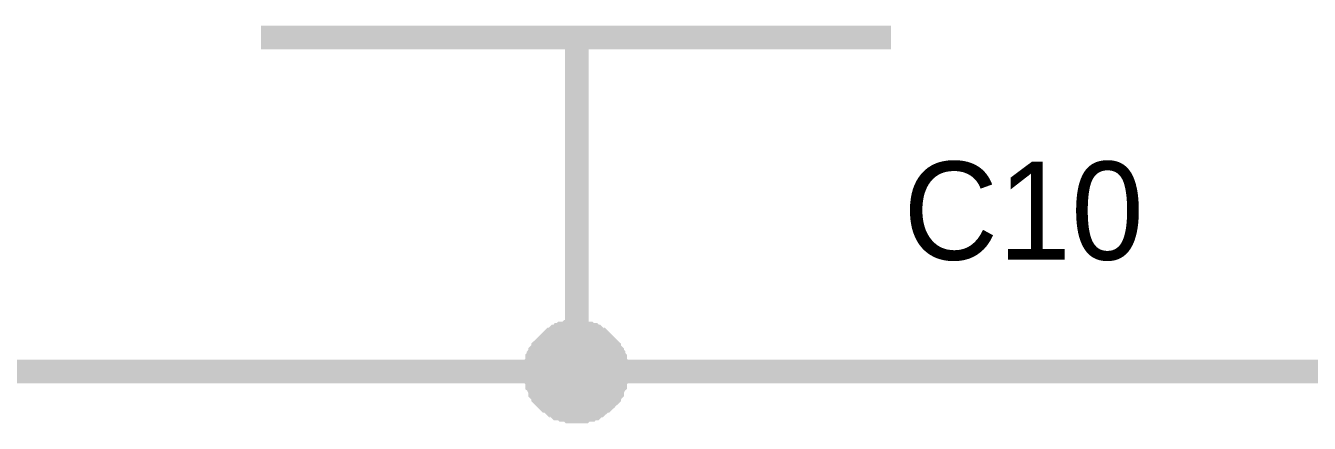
# Model space of a CAD drawing. Header units: millimetres. Extents: x 0 to 567, y 0 to 399.
# Drawn here: x 268.03 to 284.32, y 116.84 to 121.89 of the extents above; entities that cross this region are included whole.
import ezdxf

# ---------------------------------------------------------------- set-up
doc = ezdxf.new("R2010")
doc.units = ezdxf.units.MM
doc.layers.add('Sheet', color=255, linetype='Continuous')

msp = doc.modelspace()

# ---------------------------------------------------------------- linework, layer by layer
at = {"layer": 'Sheet'}
for points, const_width in [([(279.009, 121.739), (271.014, 121.739)], 0.3), ([(275.021, 121.739), (275.021, 117.498)], 0.3), ([(274.496, 117.498), (274.496, 117.517), (274.496, 117.556), (274.496, 117.576), (274.515, 117.595), (274.515, 117.614), (274.515, 117.653), (274.535, 117.673), (274.535, 117.692), (274.554, 117.712), (274.554, 117.731), (274.574, 117.751), (274.593, 117.77), (274.593, 117.79), (274.613, 117.809), (274.632, 117.828), (274.651, 117.848), (274.671, 117.867), (274.69, 117.887), (274.71, 117.906), (274.729, 117.906), (274.749, 117.926), (274.768, 117.945), (274.788, 117.945), (274.807, 117.965), (274.827, 117.965), (274.846, 117.984), (274.885, 117.984), (274.904, 117.984), (274.924, 118.004), (274.943, 118.004), (274.982, 118.004), (275.002, 118.004)], 0.3), ([(274.496, 117.498), (274.496, 117.517), (274.496, 117.556), (274.496, 117.576), (274.515, 117.595), (274.515, 117.614), (274.515, 117.653), (274.535, 117.673), (274.535, 117.692), (274.554, 117.712), (274.554, 117.731), (274.574, 117.751), (274.593, 117.77), (274.593, 117.79), (274.613, 117.809), (274.632, 117.828), (274.651, 117.848), (274.671, 117.867), (274.69, 117.887), (274.71, 117.906), (274.729, 117.906), (274.749, 117.926), (274.768, 117.945), (274.788, 117.945), (274.807, 117.965), (274.827, 117.965), (274.846, 117.984), (274.885, 117.984), (274.904, 117.984), (274.924, 118.004), (274.943, 118.004), (274.982, 118.004), (275.002, 118.004)], 0.3), ([(274.496, 117.498), (274.496, 117.517), (274.496, 117.556), (274.496, 117.576), (274.515, 117.595), (274.515, 117.614), (274.515, 117.653), (274.535, 117.673), (274.535, 117.692), (274.554, 117.712), (274.554, 117.731), (274.574, 117.751), (274.593, 117.77), (274.593, 117.79), (274.613, 117.809), (274.632, 117.828), (274.651, 117.848), (274.671, 117.867), (274.69, 117.887), (274.71, 117.906), (274.729, 117.906), (274.749, 117.926), (274.768, 117.945), (274.788, 117.945), (274.807, 117.965), (274.827, 117.965), (274.846, 117.984), (274.885, 117.984), (274.904, 117.984), (274.924, 118.004), (274.943, 118.004), (274.982, 118.004), (275.002, 118.004)], 0.3), ([(274.496, 117.498), (274.496, 117.517), (274.496, 117.556), (274.496, 117.576), (274.515, 117.595), (274.515, 117.614), (274.515, 117.653), (274.535, 117.673), (274.535, 117.692), (274.554, 117.712), (274.554, 117.731), (274.574, 117.751), (274.593, 117.77), (274.593, 117.79), (274.613, 117.809), (274.632, 117.828), (274.651, 117.848), (274.671, 117.867), (274.69, 117.887), (274.71, 117.906), (274.729, 117.906), (274.749, 117.926), (274.768, 117.945), (274.788, 117.945), (274.807, 117.965), (274.827, 117.965), (274.846, 117.984), (274.885, 117.984), (274.904, 117.984), (274.924, 118.004), (274.943, 118.004), (274.982, 118.004), (275.002, 118.004)], 0.3), ([(275.002, 118.004), (275.002, 118.004)], 0.3), ([(275.002, 118.004), (275.021, 118.004), (275.06, 118.004), (275.079, 118.004), (275.099, 117.984), (275.138, 117.984), (275.157, 117.984), (275.177, 117.965), (275.216, 117.965), (275.235, 117.945), (275.254, 117.945), (275.274, 117.926), (275.293, 117.906), (275.313, 117.906), (275.332, 117.887), (275.352, 117.867), (275.371, 117.848), (275.391, 117.828), (275.41, 117.809), (275.43, 117.79), (275.43, 117.77), (275.449, 117.751), (275.468, 117.731), (275.468, 117.712), (275.488, 117.692), (275.488, 117.673), (275.507, 117.653), (275.507, 117.614), (275.507, 117.595), (275.527, 117.576), (275.527, 117.556), (275.527, 117.517), (275.527, 117.498)], 0.3), ([(275.002, 118.004), (275.002, 118.004)], 0.3), ([(275.002, 118.004), (275.021, 118.004), (275.06, 118.004), (275.079, 118.004), (275.099, 117.984), (275.138, 117.984), (275.157, 117.984), (275.177, 117.965), (275.216, 117.965), (275.235, 117.945), (275.254, 117.945), (275.274, 117.926), (275.293, 117.906), (275.313, 117.906), (275.332, 117.887), (275.352, 117.867), (275.371, 117.848), (275.391, 117.828), (275.41, 117.809), (275.43, 117.79), (275.43, 117.77), (275.449, 117.751), (275.468, 117.731), (275.468, 117.712), (275.488, 117.692), (275.488, 117.673), (275.507, 117.653), (275.507, 117.614), (275.507, 117.595), (275.527, 117.576), (275.527, 117.556), (275.527, 117.517), (275.527, 117.498)], 0.3), ([(275.002, 118.004), (275.002, 118.004)], 0.3), ([(275.002, 118.004), (275.021, 118.004), (275.06, 118.004), (275.079, 118.004), (275.099, 117.984), (275.138, 117.984), (275.157, 117.984), (275.177, 117.965), (275.216, 117.965), (275.235, 117.945), (275.254, 117.945), (275.274, 117.926), (275.293, 117.906), (275.313, 117.906), (275.332, 117.887), (275.352, 117.867), (275.371, 117.848), (275.391, 117.828), (275.41, 117.809), (275.43, 117.79), (275.43, 117.77), (275.449, 117.751), (275.468, 117.731), (275.468, 117.712), (275.488, 117.692), (275.488, 117.673), (275.507, 117.653), (275.507, 117.614), (275.507, 117.595), (275.527, 117.576), (275.527, 117.556), (275.527, 117.517), (275.527, 117.498)], 0.3), ([(275.002, 118.004), (275.002, 118.004)], 0.3), ([(275.002, 118.004), (275.021, 118.004), (275.06, 118.004), (275.079, 118.004), (275.099, 117.984), (275.138, 117.984), (275.157, 117.984), (275.177, 117.965), (275.216, 117.965), (275.235, 117.945), (275.254, 117.945), (275.274, 117.926), (275.293, 117.906), (275.313, 117.906), (275.332, 117.887), (275.352, 117.867), (275.371, 117.848), (275.391, 117.828), (275.41, 117.809), (275.43, 117.79), (275.43, 117.77), (275.449, 117.751), (275.468, 117.731), (275.468, 117.712), (275.488, 117.692), (275.488, 117.673), (275.507, 117.653), (275.507, 117.614), (275.507, 117.595), (275.527, 117.576), (275.527, 117.556), (275.527, 117.517), (275.527, 117.498)], 0.3), ([(274.496, 117.498), (274.496, 117.517), (274.496, 117.556), (274.496, 117.576), (274.515, 117.595), (274.515, 117.614), (274.515, 117.653), (274.535, 117.673), (274.535, 117.692), (274.554, 117.712), (274.554, 117.731), (274.574, 117.751), (274.593, 117.77), (274.593, 117.79), (274.613, 117.809), (274.632, 117.828), (274.651, 117.848), (274.671, 117.867), (274.69, 117.887), (274.71, 117.906), (274.729, 117.906), (274.749, 117.926), (274.768, 117.945), (274.788, 117.945), (274.807, 117.965), (274.827, 117.965), (274.846, 117.984), (274.885, 117.984), (274.904, 117.984), (274.924, 118.004), (274.943, 118.004), (274.982, 118.004), (275.002, 118.004)], 0.0991), ([(274.496, 117.498), (274.496, 117.517), (274.496, 117.556), (274.496, 117.576), (274.515, 117.595), (274.515, 117.614), (274.515, 117.653), (274.535, 117.673), (274.535, 117.692), (274.554, 117.712), (274.554, 117.731), (274.574, 117.751), (274.593, 117.77), (274.593, 117.79), (274.613, 117.809), (274.632, 117.828), (274.651, 117.848), (274.671, 117.867), (274.69, 117.887), (274.71, 117.906), (274.729, 117.906), (274.749, 117.926), (274.768, 117.945), (274.788, 117.945), (274.807, 117.965), (274.827, 117.965), (274.846, 117.984), (274.885, 117.984), (274.904, 117.984), (274.924, 118.004), (274.943, 118.004), (274.982, 118.004), (275.002, 118.004)], 0.0991), ([(274.496, 117.498), (274.496, 117.517), (274.496, 117.556), (274.496, 117.576), (274.515, 117.595), (274.515, 117.614), (274.515, 117.653), (274.535, 117.673), (274.535, 117.692), (274.554, 117.712), (274.554, 117.731), (274.574, 117.751), (274.593, 117.77), (274.593, 117.79), (274.613, 117.809), (274.632, 117.828), (274.651, 117.848), (274.671, 117.867), (274.69, 117.887), (274.71, 117.906), (274.729, 117.906), (274.749, 117.926), (274.768, 117.945), (274.788, 117.945), (274.807, 117.965), (274.827, 117.965), (274.846, 117.984), (274.885, 117.984), (274.904, 117.984), (274.924, 118.004), (274.943, 118.004), (274.982, 118.004), (275.002, 118.004)], 0.0991), ([(274.496, 117.498), (274.496, 117.517), (274.496, 117.556), (274.496, 117.576), (274.515, 117.595), (274.515, 117.614), (274.515, 117.653), (274.535, 117.673), (274.535, 117.692), (274.554, 117.712), (274.554, 117.731), (274.574, 117.751), (274.593, 117.77), (274.593, 117.79), (274.613, 117.809), (274.632, 117.828), (274.651, 117.848), (274.671, 117.867), (274.69, 117.887), (274.71, 117.906), (274.729, 117.906), (274.749, 117.926), (274.768, 117.945), (274.788, 117.945), (274.807, 117.965), (274.827, 117.965), (274.846, 117.984), (274.885, 117.984), (274.904, 117.984), (274.924, 118.004), (274.943, 118.004), (274.982, 118.004), (275.002, 118.004)], 0.0991), ([(275.002, 118.004), (275.002, 118.004)], 0.0991), ([(275.002, 118.004), (275.021, 118.004), (275.06, 118.004), (275.079, 118.004), (275.099, 117.984), (275.138, 117.984), (275.157, 117.984), (275.177, 117.965), (275.216, 117.965), (275.235, 117.945), (275.254, 117.945), (275.274, 117.926), (275.293, 117.906), (275.313, 117.906), (275.332, 117.887), (275.352, 117.867), (275.371, 117.848), (275.391, 117.828), (275.41, 117.809), (275.43, 117.79), (275.43, 117.77), (275.449, 117.751), (275.468, 117.731), (275.468, 117.712), (275.488, 117.692), (275.488, 117.673), (275.507, 117.653), (275.507, 117.614), (275.507, 117.595), (275.527, 117.576), (275.527, 117.556), (275.527, 117.517), (275.527, 117.498)], 0.0991), ([(275.002, 118.004), (275.002, 118.004)], 0.0991), ([(275.002, 118.004), (275.021, 118.004), (275.06, 118.004), (275.079, 118.004), (275.099, 117.984), (275.138, 117.984), (275.157, 117.984), (275.177, 117.965), (275.216, 117.965), (275.235, 117.945), (275.254, 117.945), (275.274, 117.926), (275.293, 117.906), (275.313, 117.906), (275.332, 117.887), (275.352, 117.867), (275.371, 117.848), (275.391, 117.828), (275.41, 117.809), (275.43, 117.79), (275.43, 117.77), (275.449, 117.751), (275.468, 117.731), (275.468, 117.712), (275.488, 117.692), (275.488, 117.673), (275.507, 117.653), (275.507, 117.614), (275.507, 117.595), (275.527, 117.576), (275.527, 117.556), (275.527, 117.517), (275.527, 117.498)], 0.0991), ([(275.002, 118.004), (275.002, 118.004)], 0.0991), ([(275.002, 118.004), (275.021, 118.004), (275.06, 118.004), (275.079, 118.004), (275.099, 117.984), (275.138, 117.984), (275.157, 117.984), (275.177, 117.965), (275.216, 117.965), (275.235, 117.945), (275.254, 117.945), (275.274, 117.926), (275.293, 117.906), (275.313, 117.906), (275.332, 117.887), (275.352, 117.867), (275.371, 117.848), (275.391, 117.828), (275.41, 117.809), (275.43, 117.79), (275.43, 117.77), (275.449, 117.751), (275.468, 117.731), (275.468, 117.712), (275.488, 117.692), (275.488, 117.673), (275.507, 117.653), (275.507, 117.614), (275.507, 117.595), (275.527, 117.576), (275.527, 117.556), (275.527, 117.517), (275.527, 117.498)], 0.0991), ([(275.002, 118.004), (275.002, 118.004)], 0.0991), ([(275.002, 118.004), (275.021, 118.004), (275.06, 118.004), (275.079, 118.004), (275.099, 117.984), (275.138, 117.984), (275.157, 117.984), (275.177, 117.965), (275.216, 117.965), (275.235, 117.945), (275.254, 117.945), (275.274, 117.926), (275.293, 117.906), (275.313, 117.906), (275.332, 117.887), (275.352, 117.867), (275.371, 117.848), (275.391, 117.828), (275.41, 117.809), (275.43, 117.79), (275.43, 117.77), (275.449, 117.751), (275.468, 117.731), (275.468, 117.712), (275.488, 117.692), (275.488, 117.673), (275.507, 117.653), (275.507, 117.614), (275.507, 117.595), (275.527, 117.576), (275.527, 117.556), (275.527, 117.517), (275.527, 117.498)], 0.0991), ([(275.021, 117.498), (275.021, 117.498), (275.021, 117.498), (262.514, 117.498), (237.519, 117.498)], 0.3), ([(275.021, 116.992), (275.002, 116.992), (274.963, 116.992), (274.943, 116.992), (274.924, 117.011), (274.885, 117.011), (274.865, 117.011), (274.846, 117.031), (274.807, 117.031), (274.788, 117.031), (274.768, 117.05), (274.749, 117.07), (274.729, 117.07), (274.71, 117.089), (274.69, 117.109), (274.671, 117.128), (274.651, 117.128), (274.632, 117.147), (274.613, 117.167), (274.593, 117.186), (274.593, 117.206), (274.574, 117.225), (274.554, 117.245), (274.554, 117.264), (274.535, 117.303), (274.535, 117.323), (274.515, 117.342), (274.515, 117.361), (274.515, 117.4), (274.496, 117.42), (274.496, 117.439), (274.496, 117.478), (274.496, 117.498)], 0.3), ([(274.496, 117.498), (274.496, 117.498)], 0.3), ([(275.021, 116.992), (275.002, 116.992), (274.963, 116.992), (274.943, 116.992), (274.924, 117.011), (274.885, 117.011), (274.865, 117.011), (274.846, 117.031), (274.807, 117.031), (274.788, 117.031), (274.768, 117.05), (274.749, 117.07), (274.729, 117.07), (274.71, 117.089), (274.69, 117.109), (274.671, 117.128), (274.651, 117.128), (274.632, 117.147), (274.613, 117.167), (274.593, 117.186), (274.593, 117.206), (274.574, 117.225), (274.554, 117.245), (274.554, 117.264), (274.535, 117.303), (274.535, 117.323), (274.515, 117.342), (274.515, 117.361), (274.515, 117.4), (274.496, 117.42), (274.496, 117.439), (274.496, 117.478), (274.496, 117.498)], 0.3), ([(274.496, 117.498), (274.496, 117.498)], 0.3), ([(275.021, 116.992), (275.002, 116.992), (274.963, 116.992), (274.943, 116.992), (274.924, 117.011), (274.885, 117.011), (274.865, 117.011), (274.846, 117.031), (274.807, 117.031), (274.788, 117.031), (274.768, 117.05), (274.749, 117.07), (274.729, 117.07), (274.71, 117.089), (274.69, 117.109), (274.671, 117.128), (274.651, 117.128), (274.632, 117.147), (274.613, 117.167), (274.593, 117.186), (274.593, 117.206), (274.574, 117.225), (274.554, 117.245), (274.554, 117.264), (274.535, 117.303), (274.535, 117.323), (274.515, 117.342), (274.515, 117.361), (274.515, 117.4), (274.496, 117.42), (274.496, 117.439), (274.496, 117.478), (274.496, 117.498)], 0.3), ([(274.496, 117.498), (274.496, 117.498)], 0.3), ([(275.021, 116.992), (275.002, 116.992), (274.963, 116.992), (274.943, 116.992), (274.924, 117.011), (274.885, 117.011), (274.865, 117.011), (274.846, 117.031), (274.807, 117.031), (274.788, 117.031), (274.768, 117.05), (274.749, 117.07), (274.729, 117.07), (274.71, 117.089), (274.69, 117.109), (274.671, 117.128), (274.651, 117.128), (274.632, 117.147), (274.613, 117.167), (274.593, 117.186), (274.593, 117.206), (274.574, 117.225), (274.554, 117.245), (274.554, 117.264), (274.535, 117.303), (274.535, 117.323), (274.515, 117.342), (274.515, 117.361), (274.515, 117.4), (274.496, 117.42), (274.496, 117.439), (274.496, 117.478), (274.496, 117.498)], 0.3), ([(274.496, 117.498), (274.496, 117.498)], 0.3), ([(287.509, 117.498), (275.021, 117.498)], 0.3), ([(275.527, 117.498), (275.527, 117.478), (275.527, 117.439), (275.527, 117.42), (275.507, 117.4), (275.507, 117.361), (275.507, 117.342), (275.488, 117.323), (275.488, 117.303), (275.468, 117.264), (275.468, 117.245), (275.449, 117.225), (275.43, 117.206), (275.43, 117.186), (275.41, 117.167), (275.391, 117.147), (275.371, 117.128), (275.352, 117.128), (275.332, 117.109), (275.313, 117.089), (275.293, 117.07), (275.274, 117.07), (275.254, 117.05), (275.235, 117.031), (275.216, 117.031), (275.196, 117.031), (275.177, 117.011), (275.138, 117.011), (275.118, 117.011), (275.099, 116.992), (275.079, 116.992), (275.04, 116.992), (275.021, 116.992)], 0.3), ([(275.527, 117.498), (275.527, 117.478), (275.527, 117.439), (275.527, 117.42), (275.507, 117.4), (275.507, 117.361), (275.507, 117.342), (275.488, 117.323), (275.488, 117.303), (275.468, 117.264), (275.468, 117.245), (275.449, 117.225), (275.43, 117.206), (275.43, 117.186), (275.41, 117.167), (275.391, 117.147), (275.371, 117.128), (275.352, 117.128), (275.332, 117.109), (275.313, 117.089), (275.293, 117.07), (275.274, 117.07), (275.254, 117.05), (275.235, 117.031), (275.216, 117.031), (275.196, 117.031), (275.177, 117.011), (275.138, 117.011), (275.118, 117.011), (275.099, 116.992), (275.079, 116.992), (275.04, 116.992), (275.021, 116.992)], 0.3), ([(275.527, 117.498), (275.527, 117.478), (275.527, 117.439), (275.527, 117.42), (275.507, 117.4), (275.507, 117.361), (275.507, 117.342), (275.488, 117.323), (275.488, 117.303), (275.468, 117.264), (275.468, 117.245), (275.449, 117.225), (275.43, 117.206), (275.43, 117.186), (275.41, 117.167), (275.391, 117.147), (275.371, 117.128), (275.352, 117.128), (275.332, 117.109), (275.313, 117.089), (275.293, 117.07), (275.274, 117.07), (275.254, 117.05), (275.235, 117.031), (275.216, 117.031), (275.196, 117.031), (275.177, 117.011), (275.138, 117.011), (275.118, 117.011), (275.099, 116.992), (275.079, 116.992), (275.04, 116.992), (275.021, 116.992)], 0.3), ([(275.527, 117.498), (275.527, 117.478), (275.527, 117.439), (275.527, 117.42), (275.507, 117.4), (275.507, 117.361), (275.507, 117.342), (275.488, 117.323), (275.488, 117.303), (275.468, 117.264), (275.468, 117.245), (275.449, 117.225), (275.43, 117.206), (275.43, 117.186), (275.41, 117.167), (275.391, 117.147), (275.371, 117.128), (275.352, 117.128), (275.332, 117.109), (275.313, 117.089), (275.293, 117.07), (275.274, 117.07), (275.254, 117.05), (275.235, 117.031), (275.216, 117.031), (275.196, 117.031), (275.177, 117.011), (275.138, 117.011), (275.118, 117.011), (275.099, 116.992), (275.079, 116.992), (275.04, 116.992), (275.021, 116.992)], 0.3), ([(275.527, 117.498), (275.527, 117.498), (275.527, 117.498), (275.527, 117.498), (275.527, 117.498), (275.527, 117.498), (275.527, 117.498), (275.527, 117.498), (275.527, 117.498), (275.527, 117.498), (275.527, 117.498), (275.527, 117.498), (275.527, 117.498), (275.527, 117.498), (275.527, 117.498), (275.527, 117.498), (275.527, 117.498), (275.527, 117.498), (275.527, 117.498), (275.527, 117.498), (275.527, 117.498), (275.527, 117.498), (275.527, 117.498), (275.527, 117.498), (275.527, 117.498), (275.527, 117.498), (275.527, 117.498), (275.527, 117.498), (275.527, 117.498), (275.527, 117.498), (275.527, 117.498), (275.527, 117.498), (275.527, 117.498)], 0.3), ([(275.527, 117.498), (275.527, 117.498)], 0.3), ([(275.527, 117.498), (275.527, 117.498), (275.527, 117.498), (275.527, 117.498), (275.527, 117.498), (275.527, 117.498), (275.527, 117.498), (275.527, 117.498), (275.527, 117.498), (275.527, 117.498), (275.527, 117.498), (275.527, 117.498), (275.527, 117.498), (275.527, 117.498), (275.527, 117.498), (275.527, 117.498), (275.527, 117.498), (275.527, 117.498), (275.527, 117.498), (275.527, 117.498), (275.527, 117.498), (275.527, 117.498), (275.527, 117.498), (275.527, 117.498), (275.527, 117.498), (275.527, 117.498), (275.527, 117.498), (275.527, 117.498), (275.527, 117.498), (275.527, 117.498), (275.527, 117.498), (275.527, 117.498), (275.527, 117.498)], 0.3), ([(275.527, 117.498), (275.527, 117.498)], 0.3), ([(275.527, 117.498), (275.527, 117.498), (275.527, 117.498), (275.527, 117.498), (275.527, 117.498), (275.527, 117.498), (275.527, 117.498), (275.527, 117.498), (275.527, 117.498), (275.527, 117.498), (275.527, 117.498), (275.527, 117.498), (275.527, 117.498), (275.527, 117.498), (275.527, 117.498), (275.527, 117.498), (275.527, 117.498), (275.527, 117.498), (275.527, 117.498), (275.527, 117.498), (275.527, 117.498), (275.527, 117.498), (275.527, 117.498), (275.527, 117.498), (275.527, 117.498), (275.527, 117.498), (275.527, 117.498), (275.527, 117.498), (275.527, 117.498), (275.527, 117.498), (275.527, 117.498), (275.527, 117.498), (275.527, 117.498)], 0.3), ([(275.527, 117.498), (275.527, 117.498)], 0.3), ([(275.527, 117.498), (275.527, 117.498), (275.527, 117.498), (275.527, 117.498), (275.527, 117.498), (275.527, 117.498), (275.527, 117.498), (275.527, 117.498), (275.527, 117.498), (275.527, 117.498), (275.527, 117.498), (275.527, 117.498), (275.527, 117.498), (275.527, 117.498), (275.527, 117.498), (275.527, 117.498), (275.527, 117.498), (275.527, 117.498), (275.527, 117.498), (275.527, 117.498), (275.527, 117.498), (275.527, 117.498), (275.527, 117.498), (275.527, 117.498), (275.527, 117.498), (275.527, 117.498), (275.527, 117.498), (275.527, 117.498), (275.527, 117.498), (275.527, 117.498), (275.527, 117.498), (275.527, 117.498), (275.527, 117.498)], 0.3), ([(275.527, 117.498), (275.527, 117.498)], 0.3), ([(275.021, 116.992), (275.002, 116.992), (274.963, 116.992), (274.943, 116.992), (274.924, 117.011), (274.885, 117.011), (274.865, 117.011), (274.846, 117.031), (274.807, 117.031), (274.788, 117.031), (274.768, 117.05), (274.749, 117.07), (274.729, 117.07), (274.71, 117.089), (274.69, 117.109), (274.671, 117.128), (274.651, 117.128), (274.632, 117.147), (274.613, 117.167), (274.593, 117.186), (274.593, 117.206), (274.574, 117.225), (274.554, 117.245), (274.554, 117.264), (274.535, 117.303), (274.535, 117.323), (274.515, 117.342), (274.515, 117.361), (274.515, 117.4), (274.496, 117.42), (274.496, 117.439), (274.496, 117.478), (274.496, 117.498)], 0.0991), ([(274.496, 117.498), (274.496, 117.498)], 0.0991), ([(275.021, 116.992), (275.002, 116.992), (274.963, 116.992), (274.943, 116.992), (274.924, 117.011), (274.885, 117.011), (274.865, 117.011), (274.846, 117.031), (274.807, 117.031), (274.788, 117.031), (274.768, 117.05), (274.749, 117.07), (274.729, 117.07), (274.71, 117.089), (274.69, 117.109), (274.671, 117.128), (274.651, 117.128), (274.632, 117.147), (274.613, 117.167), (274.593, 117.186), (274.593, 117.206), (274.574, 117.225), (274.554, 117.245), (274.554, 117.264), (274.535, 117.303), (274.535, 117.323), (274.515, 117.342), (274.515, 117.361), (274.515, 117.4), (274.496, 117.42), (274.496, 117.439), (274.496, 117.478), (274.496, 117.498)], 0.0991), ([(274.496, 117.498), (274.496, 117.498)], 0.0991), ([(275.021, 116.992), (275.002, 116.992), (274.963, 116.992), (274.943, 116.992), (274.924, 117.011), (274.885, 117.011), (274.865, 117.011), (274.846, 117.031), (274.807, 117.031), (274.788, 117.031), (274.768, 117.05), (274.749, 117.07), (274.729, 117.07), (274.71, 117.089), (274.69, 117.109), (274.671, 117.128), (274.651, 117.128), (274.632, 117.147), (274.613, 117.167), (274.593, 117.186), (274.593, 117.206), (274.574, 117.225), (274.554, 117.245), (274.554, 117.264), (274.535, 117.303), (274.535, 117.323), (274.515, 117.342), (274.515, 117.361), (274.515, 117.4), (274.496, 117.42), (274.496, 117.439), (274.496, 117.478), (274.496, 117.498)], 0.0991), ([(274.496, 117.498), (274.496, 117.498)], 0.0991), ([(275.021, 116.992), (275.002, 116.992), (274.963, 116.992), (274.943, 116.992), (274.924, 117.011), (274.885, 117.011), (274.865, 117.011), (274.846, 117.031), (274.807, 117.031), (274.788, 117.031), (274.768, 117.05), (274.749, 117.07), (274.729, 117.07), (274.71, 117.089), (274.69, 117.109), (274.671, 117.128), (274.651, 117.128), (274.632, 117.147), (274.613, 117.167), (274.593, 117.186), (274.593, 117.206), (274.574, 117.225), (274.554, 117.245), (274.554, 117.264), (274.535, 117.303), (274.535, 117.323), (274.515, 117.342), (274.515, 117.361), (274.515, 117.4), (274.496, 117.42), (274.496, 117.439), (274.496, 117.478), (274.496, 117.498)], 0.0991), ([(274.496, 117.498), (274.496, 117.498)], 0.0991), ([(275.527, 117.498), (275.527, 117.478), (275.527, 117.439), (275.527, 117.42), (275.507, 117.4), (275.507, 117.361), (275.507, 117.342), (275.488, 117.323), (275.488, 117.303), (275.468, 117.264), (275.468, 117.245), (275.449, 117.225), (275.43, 117.206), (275.43, 117.186), (275.41, 117.167), (275.391, 117.147), (275.371, 117.128), (275.352, 117.128), (275.332, 117.109), (275.313, 117.089), (275.293, 117.07), (275.274, 117.07), (275.254, 117.05), (275.235, 117.031), (275.216, 117.031), (275.196, 117.031), (275.177, 117.011), (275.138, 117.011), (275.118, 117.011), (275.099, 116.992), (275.079, 116.992), (275.04, 116.992), (275.021, 116.992)], 0.0991), ([(275.527, 117.498), (275.527, 117.478), (275.527, 117.439), (275.527, 117.42), (275.507, 117.4), (275.507, 117.361), (275.507, 117.342), (275.488, 117.323), (275.488, 117.303), (275.468, 117.264), (275.468, 117.245), (275.449, 117.225), (275.43, 117.206), (275.43, 117.186), (275.41, 117.167), (275.391, 117.147), (275.371, 117.128), (275.352, 117.128), (275.332, 117.109), (275.313, 117.089), (275.293, 117.07), (275.274, 117.07), (275.254, 117.05), (275.235, 117.031), (275.216, 117.031), (275.196, 117.031), (275.177, 117.011), (275.138, 117.011), (275.118, 117.011), (275.099, 116.992), (275.079, 116.992), (275.04, 116.992), (275.021, 116.992)], 0.0991), ([(275.527, 117.498), (275.527, 117.478), (275.527, 117.439), (275.527, 117.42), (275.507, 117.4), (275.507, 117.361), (275.507, 117.342), (275.488, 117.323), (275.488, 117.303), (275.468, 117.264), (275.468, 117.245), (275.449, 117.225), (275.43, 117.206), (275.43, 117.186), (275.41, 117.167), (275.391, 117.147), (275.371, 117.128), (275.352, 117.128), (275.332, 117.109), (275.313, 117.089), (275.293, 117.07), (275.274, 117.07), (275.254, 117.05), (275.235, 117.031), (275.216, 117.031), (275.196, 117.031), (275.177, 117.011), (275.138, 117.011), (275.118, 117.011), (275.099, 116.992), (275.079, 116.992), (275.04, 116.992), (275.021, 116.992)], 0.0991), ([(275.527, 117.498), (275.527, 117.478), (275.527, 117.439), (275.527, 117.42), (275.507, 117.4), (275.507, 117.361), (275.507, 117.342), (275.488, 117.323), (275.488, 117.303), (275.468, 117.264), (275.468, 117.245), (275.449, 117.225), (275.43, 117.206), (275.43, 117.186), (275.41, 117.167), (275.391, 117.147), (275.371, 117.128), (275.352, 117.128), (275.332, 117.109), (275.313, 117.089), (275.293, 117.07), (275.274, 117.07), (275.254, 117.05), (275.235, 117.031), (275.216, 117.031), (275.196, 117.031), (275.177, 117.011), (275.138, 117.011), (275.118, 117.011), (275.099, 116.992), (275.079, 116.992), (275.04, 116.992), (275.021, 116.992)], 0.0991), ([(275.527, 117.498), (275.527, 117.498), (275.527, 117.498), (275.527, 117.498), (275.527, 117.498), (275.527, 117.498), (275.527, 117.498), (275.527, 117.498), (275.527, 117.498), (275.527, 117.498), (275.527, 117.498), (275.527, 117.498), (275.527, 117.498), (275.527, 117.498), (275.527, 117.498), (275.527, 117.498), (275.527, 117.498), (275.527, 117.498), (275.527, 117.498), (275.527, 117.498), (275.527, 117.498), (275.527, 117.498), (275.527, 117.498), (275.527, 117.498), (275.527, 117.498), (275.527, 117.498), (275.527, 117.498), (275.527, 117.498), (275.527, 117.498), (275.527, 117.498), (275.527, 117.498), (275.527, 117.498), (275.527, 117.498)], 0.0991), ([(275.527, 117.498), (275.527, 117.498)], 0.0991), ([(275.527, 117.498), (275.527, 117.498), (275.527, 117.498), (275.527, 117.498), (275.527, 117.498), (275.527, 117.498), (275.527, 117.498), (275.527, 117.498), (275.527, 117.498), (275.527, 117.498), (275.527, 117.498), (275.527, 117.498), (275.527, 117.498), (275.527, 117.498), (275.527, 117.498), (275.527, 117.498), (275.527, 117.498), (275.527, 117.498), (275.527, 117.498), (275.527, 117.498), (275.527, 117.498), (275.527, 117.498), (275.527, 117.498), (275.527, 117.498), (275.527, 117.498), (275.527, 117.498), (275.527, 117.498), (275.527, 117.498), (275.527, 117.498), (275.527, 117.498), (275.527, 117.498), (275.527, 117.498), (275.527, 117.498)], 0.0991), ([(275.527, 117.498), (275.527, 117.498)], 0.0991), ([(275.527, 117.498), (275.527, 117.498), (275.527, 117.498), (275.527, 117.498), (275.527, 117.498), (275.527, 117.498), (275.527, 117.498), (275.527, 117.498), (275.527, 117.498), (275.527, 117.498), (275.527, 117.498), (275.527, 117.498), (275.527, 117.498), (275.527, 117.498), (275.527, 117.498), (275.527, 117.498), (275.527, 117.498), (275.527, 117.498), (275.527, 117.498), (275.527, 117.498), (275.527, 117.498), (275.527, 117.498), (275.527, 117.498), (275.527, 117.498), (275.527, 117.498), (275.527, 117.498), (275.527, 117.498), (275.527, 117.498), (275.527, 117.498), (275.527, 117.498), (275.527, 117.498), (275.527, 117.498), (275.527, 117.498)], 0.0991), ([(275.527, 117.498), (275.527, 117.498)], 0.0991), ([(275.527, 117.498), (275.527, 117.498), (275.527, 117.498), (275.527, 117.498), (275.527, 117.498), (275.527, 117.498), (275.527, 117.498), (275.527, 117.498), (275.527, 117.498), (275.527, 117.498), (275.527, 117.498), (275.527, 117.498), (275.527, 117.498), (275.527, 117.498), (275.527, 117.498), (275.527, 117.498), (275.527, 117.498), (275.527, 117.498), (275.527, 117.498), (275.527, 117.498), (275.527, 117.498), (275.527, 117.498), (275.527, 117.498), (275.527, 117.498), (275.527, 117.498), (275.527, 117.498), (275.527, 117.498), (275.527, 117.498), (275.527, 117.498), (275.527, 117.498), (275.527, 117.498), (275.527, 117.498), (275.527, 117.498)], 0.0991), ([(275.527, 117.498), (275.527, 117.498)], 0.0991)]:
    msp.add_lwpolyline(points, dxfattribs=dict(at, const_width=const_width))
at = {"layer": 'Sheet', "const_width": 0.508}
msp.add_lwpolyline([(274.746, 117.5, 1), (275.254, 117.5, 1)], format="xyb", close=True, dxfattribs=at)

# ---------------------------------------------------------------- texts
at = {"layer": 'Sheet'}
msp.add_text('C10', height=1.2452, dxfattribs=at).set_placement((279.164, 118.918))

doc.saveas('drawing.dxf')
